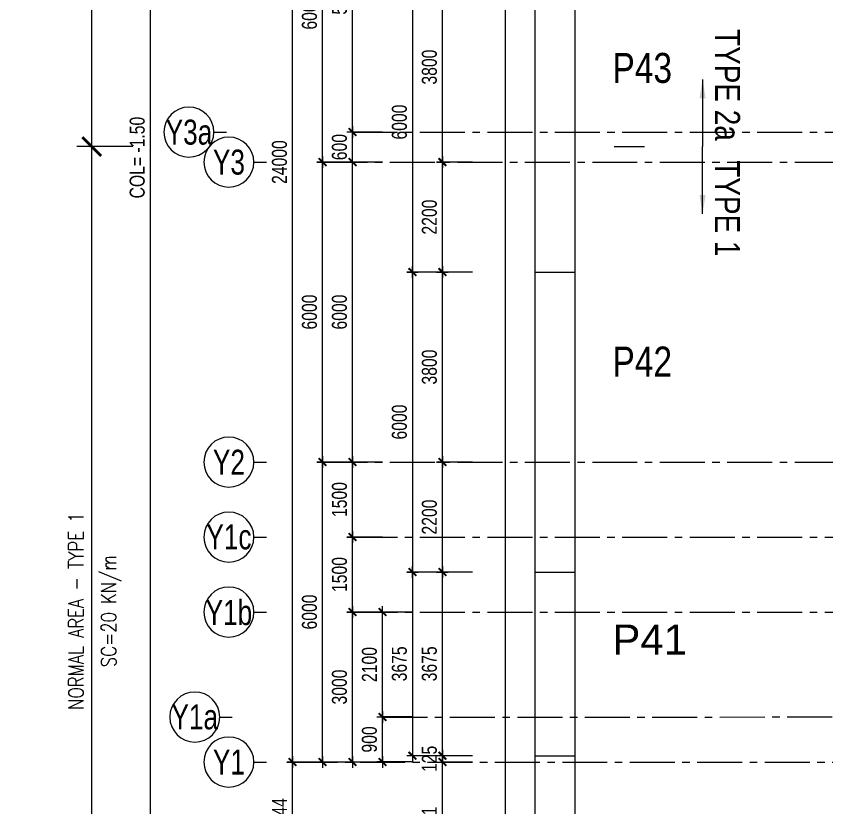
# Model space of a CAD drawing. Header units: millimetres. Extents: x 2611025 to 4139346, y -89870 to 101087.
# Drawn here: x 2637944 to 2654167, y 59837 to 75671 of the extents above; entities that cross this region are included whole.
import ezdxf
from ezdxf.enums import TextEntityAlignment as Align

# ---------------------------------------------------------------- set-up
doc = ezdxf.new("R2010")
doc.units = ezdxf.units.MM
doc.header["$LTSCALE"] = 1200
doc.header["$PDMODE"] = 35
doc.linetypes.add('CENTER2', pattern=[1.125, 0.75, -0.125, 0.125, -0.125])
doc.linetypes.add('ChainLines2', pattern=[3230, 2800, -140, 150, -140])
for name, color, linetype, lineweight in [('2D_SIKITI', 6, 'ChainLines2', 20), ('BOUND', 3, 'Continuous', 20), ('ESB_TEXT', 3, 'Continuous', 20), ('K-THUOC', 1, 'Continuous', 18)]:
    doc.layers.add(name, color=color, linetype=linetype, lineweight=lineweight)
for name, color, linetype in [('CDC.01.AXIS', 160, 'CENTER2'), ('CDC.02.DIM', 1, 'Continuous'), ('CDC.06.TEXT', 2, 'Continuous'), ('CDC.11.NOTE', 8, 'Continuous'), ('WALL-RC', 2, 'Continuous')]:
    doc.layers.add(name, color=color, linetype=linetype)
doc.styles.add('1', font='arial.ttf', dxfattribs={"width": 0.75})
doc.styles.add('Arial', font='arial.ttf', dxfattribs={"height": 480})
doc.styles.add('BIGTEXT', font='arial.ttf', dxfattribs={"width": 0.8})
doc.styles.add('DIMTEXT', font='romans.shx', dxfattribs={"width": 0.8})
doc.styles.add('ESB_ARIAL', font='arial.ttf', dxfattribs={"width": 0.8})
doc.styles.add('SMTEXT', font='arial.ttf', dxfattribs={"width": 0.75})
doc.dimstyles.new('120X1', dxfattribs={"dimscale": 120, "dimtxt": 2.5, "dimasz": 0.008, "dimexe": 0, "dimexo": 0, "dimgap": 0.9, "dimtad": 1, "dimdec": 0, "dimzin": 13, "dimdsep": 46, "dimtxsty": '1', "dimblk1": 'CHEO', "dimblk2": 'CHEO', "dimsah": 1, "dimcen": 0, "dimclrd": 256, "dimclre": 256, "dimclrt": 3, "dimadec": 0, "dimazin": 0, "dimtfac": 1, "dimtdec": 0, "dimtix": 1, "dimtmove": 2, "dimatfit": 3, "dimldrblk": 'CHEO', "dimfxl": 8, "dimfxlon": 1, "dimtolj": 1, "dimtzin": 13, "dimarcsym": 0})
doc.dimstyles.new('BSV1-100', dxfattribs={"dimtxt": 300, "dimasz": 250, "dimexe": 200, "dimexo": 0, "dimgap": 108, "dimtad": 1, "dimdec": 0, "dimdsep": 46, "dimtxsty": 'SMTEXT', "dimblk": 'ARCHTICK', "dimcen": 100, "dimdle": 250, "dimclrd": 256, "dimclre": 256, "dimclrt": 1, "dimadec": 0, "dimazin": 0, "dimtfac": 1, "dimtdec": 0, "dimtix": 1, "dimtmove": 2, "dimatfit": 3, "dimfxl": 720, "dimfxlon": 1, "dimtolj": 1, "dimtzin": 0, "dimarcsym": 0})
doc.dimstyles.new('BSV100', dxfattribs={"dimscale": 1.5, "dimtxt": 300, "dimasz": 250, "dimexe": 200, "dimexo": 0, "dimgap": 108, "dimtad": 1, "dimdec": 0, "dimdsep": 46, "dimtxsty": 'SMTEXT', "dimblk": 'ARCHTICK', "dimcen": 100, "dimdle": 250, "dimclrd": 256, "dimclre": 256, "dimclrt": 2, "dimadec": 0, "dimazin": 0, "dimtfac": 1, "dimtdec": 0, "dimtix": 1, "dimtmove": 2, "dimatfit": 3, "dimfxl": 550, "dimfxlon": 1, "dimtolj": 1, "dimtzin": 0, "dimarcsym": 0})

# ---------------------------------------------------------------- blocks, each defined once
blk = doc.blocks.new('_ArchTick')
at = {"color": 0, "linetype": 'ByBlock', "const_width": 0.15}
blk.add_lwpolyline([(-0.5, -0.5), (0.5, 0.5)], dxfattribs=at)
blk = doc.blocks.new('*D1677')
at = {"layer": 'BOUND', "lineweight": -2, "transparency": 16777216}
for p, q in [((2640631, 54233), (2640631, 91453)), ((2641351, 91203), (2640431, 91203)), ((2641351, 54483), (2640431, 54483))]:
    blk.add_line(p, q, dxfattribs=at)
at = {"layer": 'Defpoints', "color": 0, "transparency": 16777216}
for p in [(2640631, 91203), (2648102, 91203), (2648102, 54483)]:
    blk.add_point(p, dxfattribs=at)
at = {"layer": 'BOUND', "lineweight": -2, "transparency": 16777216, "xscale": 250, "yscale": 250, "zscale": 250}
for p, rotation in [((2640631, 91203), 90), ((2640631, 54483), 270)]:
    blk.add_blockref('_ArchTick', p, dxfattribs=dict(at, rotation=rotation))
at = {"layer": 'BOUND', "color": 1, "transparency": 16777216, "insert": (2640367, 72843), "char_height": 300, "attachment_point": 5, "rotation": 90, "style": 'SMTEXT'}
blk.add_mtext('\\A1;COL= -1.50', dxfattribs=at)
blk = doc.blocks.new('*D1698')
at = {"layer": 'Defpoints', "color": 0, "transparency": 16777216}
for p in [(2639455, 73062), (2649438, 73062), (2648638, 54483)]:
    blk.add_point(p, dxfattribs=at)
at = {"layer": 'K-THUOC', "lineweight": -2, "transparency": 16777216}
for p, q in [((2639455, 54108), (2639455, 73437)), ((2640280, 73062), (2639155, 73062)), ((2640280, 54483), (2639155, 54483))]:
    blk.add_line(p, q, dxfattribs=at)
at = {"layer": 'K-THUOC', "lineweight": -2, "transparency": 16777216, "xscale": 375, "yscale": 375, "zscale": 375}
for p, rotation in [((2639455, 73062), 90), ((2639455, 54483), 270)]:
    blk.add_blockref('_ArchTick', p, dxfattribs=dict(at, rotation=rotation))
at = {"layer": 'K-THUOC', "color": 2, "transparency": 16777216, "char_height": 300, "attachment_point": 5, "rotation": 90, "style": 'DIMTEXT'}
for s, insert in [('\\A1;NORMAL AREA - TYPE 1', (2639143, 63772)), ('\\A1;SC=20 KN/m', (2639846, 63772))]:
    blk.add_mtext(s, dxfattribs=dict(at, insert=insert))
blk = doc.blocks.new('*D1699')
at = {"layer": 'Defpoints', "color": 0, "transparency": 16777216}
for p in [(2639455, 84153), (2648638, 84153), (2649438, 73062)]:
    blk.add_point(p, dxfattribs=at)
at = {"layer": 'K-THUOC', "lineweight": -2, "transparency": 16777216}
for p, q in [((2639455, 72687), (2639455, 84528)), ((2640280, 84153), (2639155, 84153)), ((2640280, 73062), (2639155, 73062))]:
    blk.add_line(p, q, dxfattribs=at)
at = {"layer": 'K-THUOC', "lineweight": -2, "transparency": 16777216, "xscale": 375, "yscale": 375, "zscale": 375}
for p, rotation in [((2639455, 84153), 90), ((2639455, 73062), 270)]:
    blk.add_blockref('_ArchTick', p, dxfattribs=dict(at, rotation=rotation))
at = {"layer": 'K-THUOC', "color": 2, "transparency": 16777216, "char_height": 300, "attachment_point": 5, "rotation": 90, "style": 'DIMTEXT'}
for s, insert in [('\\A1;NORMAL AREA - TYPE 2a', (2639143, 78608)), ('\\A1;SC=20 KN/m', (2639846, 78608))]:
    blk.add_mtext(s, dxfattribs=dict(at, insert=insert))
blk = doc.blocks.new('_Axis name')
at = {"layer": 'CDC.02.DIM'}
blk.add_line((0, 2.5), (0, 0), dxfattribs=at)
blk.add_circle((0, 7.5), 5, dxfattribs=at)
at = {"layer": 'CDC.02.DIM', "style": 'BIGTEXT', "width": 0.75}
blk.add_attdef('.', text='', height=5, dxfattribs=at).set_placement((0, 7.5), align=Align.MIDDLE)
blk = doc.blocks.new('CHEO')
at = {"layer": 'CDC.02.DIM'}
for points in [[(-121, 0), (121, 0)], [(0, 121), (0, -121)]]:
    blk.add_lwpolyline(points, dxfattribs=at)
at = {"layer": 'CDC.02.DIM', "const_width": 40}
blk.add_lwpolyline([(80, 80), (-80, -81)], dxfattribs=at)
blk = doc.blocks.new('*D1767')
at = {"layer": 'CDC.02.DIM', "lineweight": -2, "transparency": 16777216}
for p, q in [((2644435, 60753), (2643475, 60753)), ((2643475, 58610), (2643475, 60752)), ((2644435, 58609), (2643475, 58609))]:
    blk.add_line(p, q, dxfattribs=at)
at = {"layer": 'Defpoints', "color": 0, "transparency": 16777216}
for p in [(2643475, 60753), (2645275, 60753), (2645275, 58609)]:
    blk.add_point(p, dxfattribs=at)
at = {"layer": 'CDC.02.DIM', "lineweight": -2, "transparency": 16777216, "xscale": 0.96, "yscale": 0.96, "zscale": 0.96}
for p, rotation in [((2643475, 60753), 90), ((2643475, 58609), 270)]:
    blk.add_blockref('CHEO', p, dxfattribs=dict(at, rotation=rotation))
at = {"layer": 'CDC.02.DIM', "color": 3, "transparency": 16777216, "insert": (2643216, 59681), "char_height": 300, "attachment_point": 5, "rotation": 90, "style": '1'}
blk.add_mtext('\\A1;2144', dxfattribs=at)
blk = doc.blocks.new('*D1768')
at = {"layer": 'CDC.02.DIM', "lineweight": -2, "transparency": 16777216}
for p, q in [((2644435, 84753), (2643475, 84753)), ((2643475, 60754), (2643475, 84752)), ((2644435, 60753), (2643475, 60753))]:
    blk.add_line(p, q, dxfattribs=at)
at = {"layer": 'Defpoints', "color": 0, "transparency": 16777216}
for p in [(2643475, 84753), (2645275, 84753), (2645275, 60753)]:
    blk.add_point(p, dxfattribs=at)
at = {"layer": 'CDC.02.DIM', "lineweight": -2, "transparency": 16777216, "xscale": 0.96, "yscale": 0.96, "zscale": 0.96}
for p, rotation in [((2643475, 84753), 90), ((2643475, 60753), 270)]:
    blk.add_blockref('CHEO', p, dxfattribs=dict(at, rotation=rotation))
at = {"layer": 'CDC.02.DIM', "color": 3, "transparency": 16777216, "insert": (2643214, 72753), "char_height": 300, "attachment_point": 5, "rotation": 90, "style": '1'}
blk.add_mtext('\\A1;24000', dxfattribs=at)
blk = doc.blocks.new('*D1770')
at = {"layer": 'CDC.02.DIM', "lineweight": -2, "transparency": 16777216}
for p, q in [((2645035, 66753), (2644075, 66753)), ((2644075, 60754), (2644075, 66752)), ((2645035, 60753), (2644075, 60753))]:
    blk.add_line(p, q, dxfattribs=at)
at = {"layer": 'Defpoints', "color": 0, "transparency": 16777216}
for p in [(2644075, 66753), (2645275, 66753), (2645275, 60753)]:
    blk.add_point(p, dxfattribs=at)
at = {"layer": 'CDC.02.DIM', "lineweight": -2, "transparency": 16777216, "xscale": 0.96, "yscale": 0.96, "zscale": 0.96}
for p, rotation in [((2644075, 66753), 90), ((2644075, 60753), 270)]:
    blk.add_blockref('CHEO', p, dxfattribs=dict(at, rotation=rotation))
at = {"layer": 'CDC.02.DIM', "color": 3, "transparency": 16777216, "insert": (2643814, 63753), "char_height": 300, "attachment_point": 5, "rotation": 90, "style": '1'}
blk.add_mtext('\\A1;6000', dxfattribs=at)
blk = doc.blocks.new('*D1771')
at = {"layer": 'CDC.02.DIM', "lineweight": -2, "transparency": 16777216}
for p, q in [((2645035, 72753), (2644075, 72753)), ((2644075, 66754), (2644075, 72752)), ((2645035, 66753), (2644075, 66753))]:
    blk.add_line(p, q, dxfattribs=at)
at = {"layer": 'Defpoints', "color": 0, "transparency": 16777216}
for p in [(2644075, 72753), (2645275, 72753), (2645275, 66753)]:
    blk.add_point(p, dxfattribs=at)
at = {"layer": 'CDC.02.DIM', "lineweight": -2, "transparency": 16777216, "xscale": 0.96, "yscale": 0.96, "zscale": 0.96}
for p, rotation in [((2644075, 72753), 90), ((2644075, 66753), 270)]:
    blk.add_blockref('CHEO', p, dxfattribs=dict(at, rotation=rotation))
at = {"layer": 'CDC.02.DIM', "color": 3, "transparency": 16777216, "insert": (2643814, 69753), "char_height": 300, "attachment_point": 5, "rotation": 90, "style": '1'}
blk.add_mtext('\\A1;6000', dxfattribs=at)
blk = doc.blocks.new('*D1772')
at = {"layer": 'CDC.02.DIM', "lineweight": -2, "transparency": 16777216}
for p, q in [((2645035, 78753), (2644075, 78753)), ((2644075, 72754), (2644075, 78752)), ((2645035, 72753), (2644075, 72753))]:
    blk.add_line(p, q, dxfattribs=at)
at = {"layer": 'Defpoints', "color": 0, "transparency": 16777216}
for p in [(2644075, 78753), (2645275, 78753), (2645275, 72753)]:
    blk.add_point(p, dxfattribs=at)
at = {"layer": 'CDC.02.DIM', "lineweight": -2, "transparency": 16777216, "xscale": 0.96, "yscale": 0.96, "zscale": 0.96}
for p, rotation in [((2644075, 78753), 90), ((2644075, 72753), 270)]:
    blk.add_blockref('CHEO', p, dxfattribs=dict(at, rotation=rotation))
at = {"layer": 'CDC.02.DIM', "color": 3, "transparency": 16777216, "insert": (2643814, 75753), "char_height": 300, "attachment_point": 5, "rotation": 90, "style": '1'}
blk.add_mtext('\\A1;6000', dxfattribs=at)
blk = doc.blocks.new('*D1774')
at = {"layer": 'CDC.02.DIM', "lineweight": -2, "transparency": 16777216}
for p, q in [((2645275, 63753), (2644675, 63753)), ((2644675, 60754), (2644675, 63752)), ((2645275, 60753), (2644675, 60753))]:
    blk.add_line(p, q, dxfattribs=at)
at = {"layer": 'Defpoints', "color": 0, "transparency": 16777216}
for p in [(2644675, 63753), (2645275, 63753), (2645275, 60753)]:
    blk.add_point(p, dxfattribs=at)
at = {"layer": 'CDC.02.DIM', "lineweight": -2, "transparency": 16777216, "xscale": 0.96, "yscale": 0.96, "zscale": 0.96}
for p, rotation in [((2644675, 63753), 90), ((2644675, 60753), 270)]:
    blk.add_blockref('CHEO', p, dxfattribs=dict(at, rotation=rotation))
at = {"layer": 'CDC.02.DIM', "color": 3, "transparency": 16777216, "insert": (2644414, 62253), "char_height": 300, "attachment_point": 5, "rotation": 90, "style": '1'}
blk.add_mtext('\\A1;3000', dxfattribs=at)
blk = doc.blocks.new('*D1775')
at = {"layer": 'CDC.02.DIM', "lineweight": -2, "transparency": 16777216}
for p, q in [((2645275, 65253), (2644675, 65253)), ((2644675, 63754), (2644675, 65252)), ((2645275, 63753), (2644675, 63753))]:
    blk.add_line(p, q, dxfattribs=at)
at = {"layer": 'Defpoints', "color": 0, "transparency": 16777216}
for p in [(2644675, 65253), (2645275, 65253), (2645275, 63753)]:
    blk.add_point(p, dxfattribs=at)
at = {"layer": 'CDC.02.DIM', "lineweight": -2, "transparency": 16777216, "xscale": 0.96, "yscale": 0.96, "zscale": 0.96}
for p, rotation in [((2644675, 65253), 90), ((2644675, 63753), 270)]:
    blk.add_blockref('CHEO', p, dxfattribs=dict(at, rotation=rotation))
at = {"layer": 'CDC.02.DIM', "color": 3, "transparency": 16777216, "insert": (2644414, 64503), "char_height": 300, "attachment_point": 5, "rotation": 90, "style": '1'}
blk.add_mtext('\\A1;1500', dxfattribs=at)
blk = doc.blocks.new('*D1776')
at = {"layer": 'CDC.02.DIM', "lineweight": -2, "transparency": 16777216}
for p, q in [((2645275, 66753), (2644675, 66753)), ((2644675, 65254), (2644675, 66752)), ((2645275, 65253), (2644675, 65253))]:
    blk.add_line(p, q, dxfattribs=at)
at = {"layer": 'Defpoints', "color": 0, "transparency": 16777216}
for p in [(2644675, 66753), (2645275, 66753), (2645275, 65253)]:
    blk.add_point(p, dxfattribs=at)
at = {"layer": 'CDC.02.DIM', "lineweight": -2, "transparency": 16777216, "xscale": 0.96, "yscale": 0.96, "zscale": 0.96}
for p, rotation in [((2644675, 66753), 90), ((2644675, 65253), 270)]:
    blk.add_blockref('CHEO', p, dxfattribs=dict(at, rotation=rotation))
at = {"layer": 'CDC.02.DIM', "color": 3, "transparency": 16777216, "insert": (2644414, 66003), "char_height": 300, "attachment_point": 5, "rotation": 90, "style": '1'}
blk.add_mtext('\\A1;1500', dxfattribs=at)
blk = doc.blocks.new('*D1777')
at = {"layer": 'CDC.02.DIM', "lineweight": -2, "transparency": 16777216}
for p, q in [((2645275, 72753), (2644675, 72753)), ((2644675, 66754), (2644675, 72752)), ((2645275, 66753), (2644675, 66753))]:
    blk.add_line(p, q, dxfattribs=at)
at = {"layer": 'Defpoints', "color": 0, "transparency": 16777216}
for p in [(2644675, 72753), (2645275, 72753), (2645275, 66753)]:
    blk.add_point(p, dxfattribs=at)
at = {"layer": 'CDC.02.DIM', "lineweight": -2, "transparency": 16777216, "xscale": 0.96, "yscale": 0.96, "zscale": 0.96}
for p, rotation in [((2644675, 72753), 90), ((2644675, 66753), 270)]:
    blk.add_blockref('CHEO', p, dxfattribs=dict(at, rotation=rotation))
at = {"layer": 'CDC.02.DIM', "color": 3, "transparency": 16777216, "insert": (2644414, 69753), "char_height": 300, "attachment_point": 5, "rotation": 90, "style": '1'}
blk.add_mtext('\\A1;6000', dxfattribs=at)
blk = doc.blocks.new('*D1778')
at = {"layer": 'CDC.02.DIM', "lineweight": -2, "transparency": 16777216}
for p, q in [((2644675, 73354), (2644675, 73355)), ((2645275, 73353), (2644675, 73353)), ((2644675, 72753), (2644675, 73353)), ((2645275, 72753), (2644675, 72753)), ((2644675, 72752), (2644675, 72751))]:
    blk.add_line(p, q, dxfattribs=at)
at = {"layer": 'Defpoints', "color": 0, "transparency": 16777216}
for p in [(2644675, 73353), (2645275, 73353), (2645275, 72753)]:
    blk.add_point(p, dxfattribs=at)
at = {"layer": 'CDC.02.DIM', "lineweight": -2, "transparency": 16777216, "xscale": 0.96, "yscale": 0.96, "zscale": 0.96}
for p, rotation in [((2644675, 73353), 270), ((2644675, 72753), 90)]:
    blk.add_blockref('CHEO', p, dxfattribs=dict(at, rotation=rotation))
at = {"layer": 'CDC.02.DIM', "color": 3, "transparency": 16777216, "insert": (2644414, 73053), "char_height": 300, "attachment_point": 5, "rotation": 90, "style": '1'}
blk.add_mtext('\\A1;600', dxfattribs=at)
blk = doc.blocks.new('*D1779')
at = {"layer": 'CDC.02.DIM', "lineweight": -2, "transparency": 16777216}
for p, q in [((2645275, 78753), (2644675, 78753)), ((2644675, 73354), (2644675, 78752)), ((2645275, 73353), (2644675, 73353))]:
    blk.add_line(p, q, dxfattribs=at)
at = {"layer": 'Defpoints', "color": 0, "transparency": 16777216}
for p in [(2644675, 78753), (2645275, 78753), (2645275, 73353)]:
    blk.add_point(p, dxfattribs=at)
at = {"layer": 'CDC.02.DIM', "lineweight": -2, "transparency": 16777216, "xscale": 0.96, "yscale": 0.96, "zscale": 0.96}
for p, rotation in [((2644675, 78753), 90), ((2644675, 73353), 270)]:
    blk.add_blockref('CHEO', p, dxfattribs=dict(at, rotation=rotation))
at = {"layer": 'CDC.02.DIM', "color": 3, "transparency": 16777216, "insert": (2644414, 76053), "char_height": 300, "attachment_point": 5, "rotation": 90, "style": '1'}
blk.add_mtext('\\A1;5400', dxfattribs=at)
blk = doc.blocks.new('*D1784')
at = {"layer": 'CDC.02.DIM', "lineweight": -2, "transparency": 16777216}
for p, q in [((2645875, 61654), (2645275, 61654)), ((2645275, 60755), (2645275, 61653)), ((2645876, 60754), (2645275, 60754))]:
    blk.add_line(p, q, dxfattribs=at)
at = {"layer": 'Defpoints', "color": 0, "transparency": 16777216}
for p in [(2645275, 61654), (2645875, 61654), (2645876, 60754)]:
    blk.add_point(p, dxfattribs=at)
at = {"layer": 'CDC.02.DIM', "lineweight": -2, "transparency": 16777216, "xscale": 0.96, "yscale": 0.96, "zscale": 0.96}
for p, rotation in [((2645275, 61654), 90), ((2645275, 60754), 270)]:
    blk.add_blockref('CHEO', p, dxfattribs=dict(at, rotation=rotation))
at = {"layer": 'CDC.02.DIM', "color": 3, "transparency": 16777216, "insert": (2645014, 61204), "char_height": 300, "attachment_point": 5, "rotation": 90, "style": '1'}
blk.add_mtext('\\A1;900', dxfattribs=at)
blk = doc.blocks.new('*D1785')
at = {"layer": 'CDC.02.DIM', "lineweight": -2, "transparency": 16777216}
for p, q in [((2645875, 63753), (2645275, 63753)), ((2645275, 61654), (2645275, 63752)), ((2645875, 61653), (2645275, 61653))]:
    blk.add_line(p, q, dxfattribs=at)
at = {"layer": 'Defpoints', "color": 0, "transparency": 16777216}
for p in [(2645275, 63753), (2645875, 63753), (2645875, 61653)]:
    blk.add_point(p, dxfattribs=at)
at = {"layer": 'CDC.02.DIM', "lineweight": -2, "transparency": 16777216, "xscale": 0.96, "yscale": 0.96, "zscale": 0.96}
for p, rotation in [((2645275, 63753), 90), ((2645275, 61653), 270)]:
    blk.add_blockref('CHEO', p, dxfattribs=dict(at, rotation=rotation))
at = {"layer": 'CDC.02.DIM', "color": 3, "transparency": 16777216, "insert": (2645014, 62703), "char_height": 300, "attachment_point": 5, "rotation": 90, "style": '1'}
blk.add_mtext('\\A1;2100', dxfattribs=at)
blk = doc.blocks.new('*D1788')
at = {"layer": 'CDC.02.DIM', "lineweight": -2, "transparency": 16777216}
for p, q in [((2646475, 60879), (2646475, 60880)), ((2647075, 60878), (2646475, 60878)), ((2646475, 60753), (2646475, 60878)), ((2647075, 60753), (2646475, 60753)), ((2646475, 60752), (2646475, 60751))]:
    blk.add_line(p, q, dxfattribs=at)
at = {"layer": 'Defpoints', "color": 0, "transparency": 16777216}
for p in [(2646475, 60878), (2647075, 60878), (2647075, 60753)]:
    blk.add_point(p, dxfattribs=at)
at = {"layer": 'CDC.02.DIM', "lineweight": -2, "transparency": 16777216, "xscale": 0.96, "yscale": 0.96, "zscale": 0.96}
for p, rotation in [((2646475, 60878), 270), ((2646475, 60753), 90)]:
    blk.add_blockref('CHEO', p, dxfattribs=dict(at, rotation=rotation))
at = {"layer": 'CDC.02.DIM', "color": 3, "transparency": 16777216, "insert": (2646214, 60816), "char_height": 300, "attachment_point": 5, "rotation": 90, "style": '1'}
blk.add_mtext('\\A1;125', dxfattribs=at)
blk = doc.blocks.new('*D1789')
at = {"layer": 'CDC.02.DIM', "lineweight": -2, "transparency": 16777216}
for p, q in [((2647075, 64553), (2646475, 64553)), ((2646475, 60879), (2646475, 64552)), ((2647075, 60878), (2646475, 60878))]:
    blk.add_line(p, q, dxfattribs=at)
at = {"layer": 'Defpoints', "color": 0, "transparency": 16777216}
for p in [(2646475, 64553), (2647075, 64553), (2647075, 60878)]:
    blk.add_point(p, dxfattribs=at)
at = {"layer": 'CDC.02.DIM', "lineweight": -2, "transparency": 16777216, "xscale": 0.96, "yscale": 0.96, "zscale": 0.96}
for p, rotation in [((2646475, 64553), 90), ((2646475, 60878), 270)]:
    blk.add_blockref('CHEO', p, dxfattribs=dict(at, rotation=rotation))
at = {"layer": 'CDC.02.DIM', "color": 3, "transparency": 16777216, "insert": (2646214, 62716), "char_height": 300, "attachment_point": 5, "rotation": 90, "style": '1'}
blk.add_mtext('\\A1;3675', dxfattribs=at)
blk = doc.blocks.new('*D1790')
at = {"layer": 'CDC.02.DIM', "lineweight": -2, "transparency": 16777216}
for p, q in [((2647075, 66753), (2646475, 66753)), ((2646475, 64554), (2646475, 66752)), ((2647075, 64553), (2646475, 64553))]:
    blk.add_line(p, q, dxfattribs=at)
at = {"layer": 'Defpoints', "color": 0, "transparency": 16777216}
for p in [(2646475, 66753), (2647075, 66753), (2647075, 64553)]:
    blk.add_point(p, dxfattribs=at)
at = {"layer": 'CDC.02.DIM', "lineweight": -2, "transparency": 16777216, "xscale": 0.96, "yscale": 0.96, "zscale": 0.96}
for p, rotation in [((2646475, 66753), 90), ((2646475, 64553), 270)]:
    blk.add_blockref('CHEO', p, dxfattribs=dict(at, rotation=rotation))
at = {"layer": 'CDC.02.DIM', "color": 3, "transparency": 16777216, "insert": (2646214, 65653), "char_height": 300, "attachment_point": 5, "rotation": 90, "style": '1'}
blk.add_mtext('\\A1;2200', dxfattribs=at)
blk = doc.blocks.new('*D1791')
at = {"layer": 'CDC.02.DIM', "lineweight": -2, "transparency": 16777216}
for p, q in [((2647075, 70553), (2646475, 70553)), ((2646475, 66754), (2646475, 70552)), ((2647075, 66753), (2646475, 66753))]:
    blk.add_line(p, q, dxfattribs=at)
at = {"layer": 'Defpoints', "color": 0, "transparency": 16777216}
for p in [(2646475, 70553), (2647075, 70553), (2647075, 66753)]:
    blk.add_point(p, dxfattribs=at)
at = {"layer": 'CDC.02.DIM', "lineweight": -2, "transparency": 16777216, "xscale": 0.96, "yscale": 0.96, "zscale": 0.96}
for p, rotation in [((2646475, 70553), 90), ((2646475, 66753), 270)]:
    blk.add_blockref('CHEO', p, dxfattribs=dict(at, rotation=rotation))
at = {"layer": 'CDC.02.DIM', "color": 3, "transparency": 16777216, "insert": (2646214, 68653), "char_height": 300, "attachment_point": 5, "rotation": 90, "style": '1'}
blk.add_mtext('\\A1;3800', dxfattribs=at)
blk = doc.blocks.new('*D1792')
at = {"layer": 'CDC.02.DIM', "lineweight": -2, "transparency": 16777216}
for p, q in [((2647075, 72753), (2646475, 72753)), ((2646475, 70554), (2646475, 72752)), ((2647075, 70553), (2646475, 70553))]:
    blk.add_line(p, q, dxfattribs=at)
at = {"layer": 'Defpoints', "color": 0, "transparency": 16777216}
for p in [(2646475, 72753), (2647075, 72753), (2647075, 70553)]:
    blk.add_point(p, dxfattribs=at)
at = {"layer": 'CDC.02.DIM', "lineweight": -2, "transparency": 16777216, "xscale": 0.96, "yscale": 0.96, "zscale": 0.96}
for p, rotation in [((2646475, 72753), 90), ((2646475, 70553), 270)]:
    blk.add_blockref('CHEO', p, dxfattribs=dict(at, rotation=rotation))
at = {"layer": 'CDC.02.DIM', "color": 3, "transparency": 16777216, "insert": (2646214, 71653), "char_height": 300, "attachment_point": 5, "rotation": 90, "style": '1'}
blk.add_mtext('\\A1;2200', dxfattribs=at)
blk = doc.blocks.new('*D1793')
at = {"layer": 'CDC.02.DIM', "lineweight": -2, "transparency": 16777216}
for p, q in [((2647075, 76553), (2646475, 76553)), ((2646475, 72754), (2646475, 76552)), ((2647075, 72753), (2646475, 72753))]:
    blk.add_line(p, q, dxfattribs=at)
at = {"layer": 'Defpoints', "color": 0, "transparency": 16777216}
for p in [(2646475, 76553), (2647075, 76553), (2647075, 72753)]:
    blk.add_point(p, dxfattribs=at)
at = {"layer": 'CDC.02.DIM', "lineweight": -2, "transparency": 16777216, "xscale": 0.96, "yscale": 0.96, "zscale": 0.96}
for p, rotation in [((2646475, 76553), 90), ((2646475, 72753), 270)]:
    blk.add_blockref('CHEO', p, dxfattribs=dict(at, rotation=rotation))
at = {"layer": 'CDC.02.DIM', "color": 3, "transparency": 16777216, "insert": (2646214, 74653), "char_height": 300, "attachment_point": 5, "rotation": 90, "style": '1'}
blk.add_mtext('\\A1;3800', dxfattribs=at)
blk = doc.blocks.new('*D1803')
at = {"layer": 'CDC.02.DIM', "lineweight": -2, "transparency": 16777216}
for p, q in [((2646835, 76553), (2645875, 76553)), ((2645875, 76552), (2645875, 70554)), ((2646835, 70553), (2645875, 70553))]:
    blk.add_line(p, q, dxfattribs=at)
at = {"layer": 'Defpoints', "color": 0, "transparency": 16777216}
for p in [(2647075, 76553), (2645875, 70553), (2647075, 70553)]:
    blk.add_point(p, dxfattribs=at)
at = {"layer": 'CDC.02.DIM', "lineweight": -2, "transparency": 16777216, "xscale": 0.96, "yscale": 0.96, "zscale": 0.96}
for p, rotation in [((2645875, 76553), 90), ((2645875, 70553), 270)]:
    blk.add_blockref('CHEO', p, dxfattribs=dict(at, rotation=rotation))
at = {"layer": 'CDC.02.DIM', "color": 3, "transparency": 16777216, "insert": (2645614, 73553), "char_height": 300, "attachment_point": 5, "rotation": 90, "style": '1'}
blk.add_mtext('\\A1;6000', dxfattribs=at)
blk = doc.blocks.new('*D1804')
at = {"layer": 'CDC.02.DIM', "lineweight": -2, "transparency": 16777216}
for p, q in [((2646835, 70553), (2645875, 70553)), ((2645875, 70552), (2645875, 64554)), ((2646835, 64553), (2645875, 64553))]:
    blk.add_line(p, q, dxfattribs=at)
at = {"layer": 'Defpoints', "color": 0, "transparency": 16777216}
for p in [(2647075, 70553), (2645875, 64553), (2647075, 64553)]:
    blk.add_point(p, dxfattribs=at)
at = {"layer": 'CDC.02.DIM', "lineweight": -2, "transparency": 16777216, "xscale": 0.96, "yscale": 0.96, "zscale": 0.96}
for p, rotation in [((2645875, 70553), 90), ((2645875, 64553), 270)]:
    blk.add_blockref('CHEO', p, dxfattribs=dict(at, rotation=rotation))
at = {"layer": 'CDC.02.DIM', "color": 3, "transparency": 16777216, "insert": (2645614, 67553), "char_height": 300, "attachment_point": 5, "rotation": 90, "style": '1'}
blk.add_mtext('\\A1;6000', dxfattribs=at)
blk = doc.blocks.new('*D1805')
at = {"layer": 'CDC.02.DIM', "lineweight": -2, "transparency": 16777216}
for p, q in [((2646835, 64553), (2645875, 64553)), ((2645875, 64552), (2645875, 60879)), ((2646835, 60878), (2645875, 60878))]:
    blk.add_line(p, q, dxfattribs=at)
at = {"layer": 'Defpoints', "color": 0, "transparency": 16777216}
for p in [(2647075, 64553), (2645875, 60878), (2647075, 60878)]:
    blk.add_point(p, dxfattribs=at)
at = {"layer": 'CDC.02.DIM', "lineweight": -2, "transparency": 16777216, "xscale": 0.96, "yscale": 0.96, "zscale": 0.96}
for p, rotation in [((2645875, 64553), 90), ((2645875, 60878), 270)]:
    blk.add_blockref('CHEO', p, dxfattribs=dict(at, rotation=rotation))
at = {"layer": 'CDC.02.DIM', "color": 3, "transparency": 16777216, "insert": (2645614, 62716), "char_height": 300, "attachment_point": 5, "rotation": 90, "style": '1'}
blk.add_mtext('\\A1;3675', dxfattribs=at)
blk = doc.blocks.new('*D1806')
at = {"layer": 'CDC.02.DIM', "lineweight": -2, "transparency": 16777216}
for p, q in [((2647075, 60753), (2646475, 60753)), ((2646475, 58273), (2646475, 60752)), ((2647075, 58272), (2646475, 58272))]:
    blk.add_line(p, q, dxfattribs=at)
at = {"layer": 'Defpoints', "color": 0, "transparency": 16777216}
for p in [(2646475, 60753), (2647075, 60753), (2647075, 58272)]:
    blk.add_point(p, dxfattribs=at)
at = {"layer": 'CDC.02.DIM', "lineweight": -2, "transparency": 16777216, "xscale": 0.96, "yscale": 0.96, "zscale": 0.96}
for p, rotation in [((2646475, 60753), 90), ((2646475, 58272), 270)]:
    blk.add_blockref('CHEO', p, dxfattribs=dict(at, rotation=rotation))
at = {"layer": 'CDC.02.DIM', "color": 3, "transparency": 16777216, "insert": (2646214, 59513), "char_height": 300, "attachment_point": 5, "rotation": 90, "style": '1'}
blk.add_mtext('\\A1;2481', dxfattribs=at)

msp = doc.modelspace()

# ---------------------------------------------------------------- linework, layer by layer
at = {"layer": '2D_SIKITI', "color": 220, "true_color": 0xff00bf}
msp.add_line((2647731.7, 91908.1), (2647731.7, 57768.6), dxfattribs=at)
at = {"layer": 'CDC.01.AXIS', "color": 5, "lineweight": 9, "true_color": 0x0100ff}
for p, q in [((2644674.7, 73353.1), (2716980, 73353.1)), ((2644074.8, 72754.1), (2717580.1, 72754.1)), ((2644074.8, 66752.1), (2717580.1, 66752.1)), ((2644674.8, 65252.1), (2716980.1, 65252.1)), ((2644674.8, 63752.1), (2716980.1, 63752.1)), ((2645274.8, 61653.1), (2716380.2, 61655.3)), ((2643474.8, 60752.1), (2718332.4, 60753.1))]:
    msp.add_line(p, q, dxfattribs=at)
at = {"layer": 'CDC.11.NOTE'}
msp.add_lwpolyline([(2649913.5, 73062.1), (2650520.9, 73062.1)], dxfattribs=at)
at = {"layer": 'WALL-RC'}
for p, q in [((2648332.4, 70553.1), (2649132.4, 70553.1)), ((2648332.4, 64553.1), (2649132.4, 64553.1)), ((2648332.4, 60878.1), (2649132.4, 60878.1))]:
    msp.add_line(p, q, dxfattribs=at)
for points in [[(2648332.4, 77653.1), (2648332.4, 91203.1), (2656772.4, 91203.1), (2664272.5, 91203.1), (2710408.5, 91203.1), (2712390.7, 89226.2), (2712822.4, 82559), (2712822.4, 57203.7), (2707832.2, 54708.5), (2698984, 54453.1), (2660672.4, 54453.1), (2658872.4, 54453.1), (2652246.9, 54453.1), (2648332.4, 58271.9), (2648332.4, 77353.6)], [(2649132.4, 77653.1), (2649132.4, 90403.1), (2656772.4, 90403.1), (2664272.5, 90403.1), (2710077.3, 90403.1), (2711612.2, 88869.2), (2712022.4, 82533.1), (2712022.4, 57698.1), (2707632.4, 55503.1), (2698972.4, 55253.1), (2660672.4, 55253.1), (2658872.4, 55253.1), (2652572.4, 55253.1), (2649132.4, 58609.1), (2649132.4, 77353.6)]]:
    msp.add_lwpolyline(points, dxfattribs=at)

# ---------------------------------------------------------------- block references
at = {"layer": 'CDC.02.DIM'}
ref = msp.add_blockref('_Axis name', (2642151.6, 73353.1), dxfattribs=dict(at, xscale=-100, yscale=100, zscale=100, rotation=90.00000000000024))
ref.add_attrib('.', 'Y3a', dxfattribs={"height": 500, "style": 'BIGTEXT', "width": 0.75}).set_placement((2641401.6, 73353.1), align=Align.MIDDLE)
ref = msp.add_blockref('_Axis name', (2642951.6, 72753.1), dxfattribs=dict(at, xscale=-100, yscale=100, zscale=100, rotation=90.00000000000024))
ref.add_attrib('.', 'Y3', dxfattribs={"height": 500, "style": 'BIGTEXT', "width": 0.75}).set_placement((2642201.6, 72753.1), align=Align.MIDDLE)
ref = msp.add_blockref('_Axis name', (2642951.6, 66753.1), dxfattribs=dict(at, xscale=-100, yscale=100, zscale=100, rotation=90.00000000000024))
ref.add_attrib('.', 'Y2', dxfattribs={"height": 500, "style": 'BIGTEXT', "width": 0.75}).set_placement((2642201.6, 66753.1), align=Align.MIDDLE)
ref = msp.add_blockref('_Axis name', (2642951.6, 65253.1), dxfattribs=dict(at, xscale=-100, yscale=100, zscale=100, rotation=90.00000000000024))
ref.add_attrib('.', 'Y1c', dxfattribs={"height": 500, "style": 'BIGTEXT', "width": 0.75}).set_placement((2642201.6, 65253.1), align=Align.MIDDLE)
ref = msp.add_blockref('_Axis name', (2642951.6, 63753.1), dxfattribs=dict(at, xscale=-100, yscale=100, zscale=100, rotation=90.00000000000024))
ref.add_attrib('.', 'Y1b', dxfattribs={"height": 500, "style": 'BIGTEXT', "width": 0.75}).set_placement((2642201.6, 63753.1), align=Align.MIDDLE)
ref = msp.add_blockref('_Axis name', (2642267.7, 61653.1), dxfattribs=dict(at, xscale=-100, yscale=100, zscale=100, rotation=90.00000000000024))
ref.add_attrib('.', 'Y1a', dxfattribs={"height": 500, "style": 'BIGTEXT', "width": 0.75}).set_placement((2641517.7, 61653.1), align=Align.MIDDLE)
ref = msp.add_blockref('_Axis name', (2642951.6, 60753.1), dxfattribs=dict(at, xscale=-100, yscale=100, zscale=100, rotation=90.00000000000024))
ref.add_attrib('.', 'Y1', dxfattribs={"height": 500, "style": 'BIGTEXT', "width": 0.75}).set_placement((2642201.6, 60753.1), align=Align.MIDDLE)

# ---------------------------------------------------------------- texts
at = {"layer": 'CDC.06.TEXT', "ltscale": 0.5, "char_height": 600, "attachment_point": 1, "style": 'Arial'}
for s, insert in [('{\\W0.8;P43}', (2649877.1, 74936.8)), ('{\\W0.8;P42}', (2649877.1, 69062.8)), ('{\\fArial|b0|i0|c163|p34;P41}', (2649877.1, 63503.1))]:
    msp.add_mtext_dynamic_manual_height_columns(s, width=1245.05, gutter_width=1250, heights=[0], dxfattribs=dict(at, insert=insert))
at = {"layer": 'ESB_TEXT', "char_height": 500, "attachment_point": 5, "rotation": 270, "style": 'ESB_ARIAL'}
for s, insert in [('TYPE 2a', (2652178, 74296.4)), ('TYPE 1', (2652178, 71827.8))]:
    msp.add_mtext_dynamic_manual_height_columns(s, width=14660.185, gutter_width=2000, heights=[0], dxfattribs=dict(at, insert=insert))

# ---------------------------------------------------------------- dimensions: what is measured, and where the dimension line sits
at = {"layer": 'BOUND'}
dim = msp.add_linear_dim(base=(2640630.7, 91203.1), p1=(2648102.2, 54482.7), p2=(2648102.2, 91203.1), angle=90, text='COL= -1.50', dimstyle='BSV1-100', dxfattribs=at)
dim.commit()
dim.dimension.update_dxf_attribs({"geometry": '*D1677', "text_midpoint": (2640367.5, 72842.9)})
at = {"layer": 'CDC.02.DIM'}
for base, p1, p2, picture, middle in [((2643474.8, 84753.1), (2645274.8, 60753.1), (2645274.8, 84753.1), '*D1768', (2643213.6, 72753.1)), ((2644074.8, 78753.1), (2645274.8, 72753.1), (2645274.8, 78753.1), '*D1772', (2643813.6, 75753.1)), ((2644674.8, 78753.1), (2645274.8, 73353.1), (2645274.8, 78753.1), '*D1779', (2644413.6, 76053.1)), ((2645874.9, 70553.1), (2647074.9, 76553.1), (2647074.9, 70553.1), '*D1803', (2645613.7, 73553.1)), ((2646474.9, 76553.1), (2647074.9, 72753.1), (2647074.9, 76553.1), '*D1793', (2646213.6, 74653.1)), ((2644674.8, 73353.1), (2645274.8, 72753.1), (2645274.8, 73353.1), '*D1778', (2644413.6, 73053.1)), ((2644074.8, 72753.1), (2645274.8, 66753.1), (2645274.8, 72753.1), '*D1771', (2643813.6, 69753.1)), ((2644674.8, 72753.1), (2645274.8, 66753.1), (2645274.8, 72753.1), '*D1777', (2644413.6, 69753.1)), ((2646474.9, 72753.1), (2647074.9, 70553.1), (2647074.9, 72753.1), '*D1792', (2646213.7, 71653.1)), ((2645874.9, 64553.1), (2647074.9, 70553.1), (2647074.9, 64553.1), '*D1804', (2645613.7, 67553.1)), ((2646474.9, 70553.1), (2647074.9, 66753.1), (2647074.9, 70553.1), '*D1791', (2646213.6, 68653.1)), ((2644074.8, 66753.1), (2645274.8, 60753.1), (2645274.8, 66753.1), '*D1770', (2643813.6, 63753.1)), ((2644674.8, 66753.1), (2645274.8, 65253.1), (2645274.8, 66753.1), '*D1776', (2644413.6, 66003.1)), ((2646474.9, 66753.1), (2647074.9, 64553.1), (2647074.9, 66753.1), '*D1790', (2646213.7, 65653.1)), ((2644674.8, 65253.1), (2645274.8, 63753.1), (2645274.8, 65253.1), '*D1775', (2644413.6, 64503.1)), ((2645874.9, 60878.1), (2647074.9, 64553.1), (2647074.9, 60878.1), '*D1805', (2645613.6, 62715.6)), ((2646474.9, 64553.1), (2647074.9, 60878.1), (2647074.9, 64553.1), '*D1789', (2646213.6, 62715.6)), ((2644674.8, 63753.1), (2645274.8, 60753.1), (2645274.8, 63753.1), '*D1774', (2644413.5, 62253.1)), ((2645274.9, 63753.1), (2645874.9, 61653.1), (2645874.9, 63753.1), '*D1785', (2645013.7, 62703.1)), ((2645274.8, 61654.2), (2645876.5, 60754.2), (2645874.8, 61654.2), '*D1784', (2645013.6, 61204.2)), ((2646474.9, 60878.1), (2647074.9, 60753.1), (2647074.9, 60878.1), '*D1788', (2646213.7, 60815.6)), ((2643474.8, 60753.1), (2645274.8, 58609.1), (2645274.8, 60753.1), '*D1767', (2643216.2, 59681.1)), ((2646474.9, 60753.1), (2647074.9, 58271.9), (2647074.9, 60753.1), '*D1806', (2646213.7, 59512.5))]:
    dim = msp.add_linear_dim(base=base, p1=p1, p2=p2, angle=90, dimstyle='120X1', dxfattribs=at)
    dim.commit()
    dim.dimension.update_dxf_attribs({"geometry": picture, "text_midpoint": middle})
at = {"layer": 'K-THUOC'}
for base, p1, p2, text, picture, middle in [((2639455.1, 84153.1), (2649437.7, 73062.1), (2648637.7, 84153.1), 'NORMAL AREA - TYPE 2a\\XSC=20 KN/m', '*D1699', (2639455.1, 78607.6)), ((2639455.1, 73062.1), (2648637.7, 54482.7), (2649437.7, 73062.1), 'NORMAL AREA - TYPE 1\\XSC=20 KN/m', '*D1698', (2639455.1, 63772.4))]:
    dim = msp.add_linear_dim(base=base, p1=p1, p2=p2, angle=270, text=text, dimstyle='BSV100', override={"dimtxt": 200, "dimtxsty": 'DIMTEXT'}, dxfattribs=at)
    dim.commit()
    dim.dimension.update_dxf_attribs({"geometry": picture, "text_midpoint": middle})

# ---------------------------------------------------------------- leaders
at = {"layer": 'CDC.11.NOTE'}
for points in [[(2651681, 74405.1), (2651681, 73062.1)], [(2651681, 71719.1), (2651681, 73062.1)]]:
    msp.add_leader(points, dimstyle='BSV100', dxfattribs=at)

doc.saveas('drawing.dxf')
